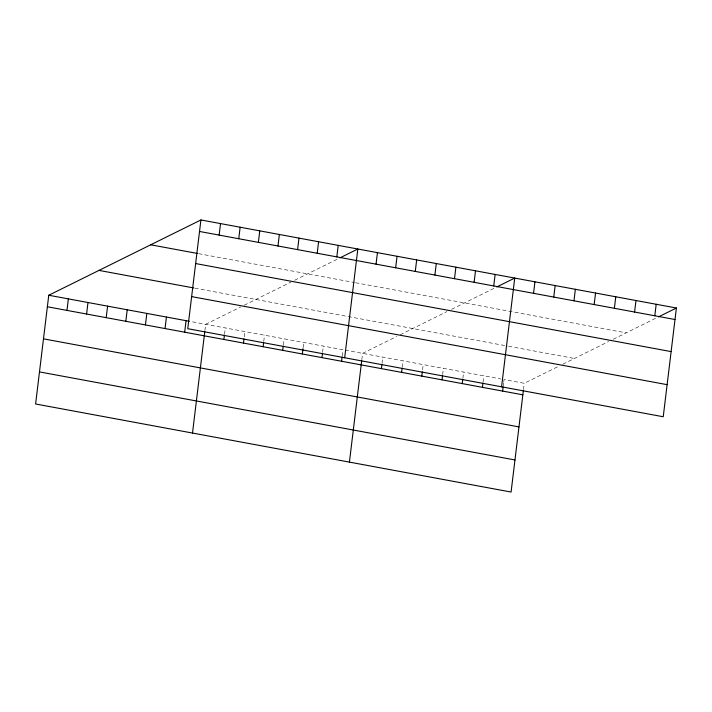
<?xml version="1.0" encoding="UTF-8"?>
<svg xmlns="http://www.w3.org/2000/svg" width="712" height="712" viewBox="0 0 712 712"><rect width="100%" height="100%" fill="white"/><g stroke="black" fill="none" stroke-linecap="round" stroke-linejoin="round"><path stroke-width="0.53" stroke-dasharray="3.56 2.67" d="M204.905 330.591L205.67 324.307L240.638 307.005M224.52 334.222L225.286 327.938M244.261 336.803L244.892 331.57M263.752 341.484L264.508 335.21M283.367 345.115L284.124 338.841M303.107 347.705L303.739 342.472M322.589 352.378L323.355 346.103M342.205 356.018L342.962 349.734L190.415 321.486M361.821 359.649L362.577 353.366L396.646 336.509M382.024 363.387L382.789 357.113M402.236 367.134L402.992 360.851M422.572 369.831L423.204 364.597M442.65 374.619L443.407 368.335M462.862 378.357L463.619 372.082M483.065 382.104L483.831 375.82M503.277 385.842L503.651 382.7M503.784 381.659L504.034 379.567L524.246 383.305L559.214 366.004M523.48 389.589L524.246 383.305M244.225 305.226L290.986 282.085M294.679 280.261L338.102 258.776M400.233 334.729L446.967 311.607M451.586 309.32L495.908 287.39M562.8 364.224L608.635 341.546M613.255 339.259L656.678 317.774M198.648 253.677L354.469 282.539M355.555 282.735L626.186 332.86M194.857 288.164L507.451 346.05M508.51 346.246L574.451 358.456M345.142 350.135L500.848 378.971"/><path stroke-width="1.07" d="M200.917 219.955L187.754 328.695L663.237 416.751L676.4 308.011L200.917 219.955L48.763 295.249L35.6 403.989L511.082 492.045L523.356 390.63M66.981 310.396L68.37 298.88M86.597 314.028L87.985 302.511M106.204 317.659L107.601 306.142M125.819 321.29L127.217 309.782M145.435 324.921L146.823 313.413M165.05 328.552L166.439 317.045M184.666 332.192L186.055 320.676M192.507 433.047L204.78 331.632M219.136 235.102L220.533 223.586M223.888 339.455L224.396 335.263M238.751 238.734L240.14 227.217M243.504 343.086L244.011 338.903M258.367 242.365L259.755 230.848M263.12 346.717L263.627 342.534M277.974 245.996L279.371 234.479M282.726 350.349L283.234 346.166M297.589 249.627L298.987 238.12M302.342 353.98L302.974 348.747M317.205 253.258L318.602 241.751M321.957 357.611L322.465 353.428M336.82 256.89L338.209 245.382M341.573 361.251L342.08 357.059M344.67 357.753L357.825 249.013L339.891 257.886M349.423 462.106L361.696 360.69M376.043 264.161L377.44 252.644M381.392 368.62L381.899 364.437M395.658 267.792L397.056 256.275M401.604 372.367L402.111 368.175M415.274 271.423L416.671 259.907M421.807 376.105L422.314 371.922M434.89 275.055L436.278 263.538M442.018 379.852L442.526 375.66M454.505 278.686L455.894 267.178M474.112 282.317L475.509 270.809M462.222 383.59L462.729 379.407M493.728 285.948L495.125 274.44M482.433 387.337L482.941 383.145M501.577 386.812L514.731 278.072L496.807 286.945M502.645 391.075L503.144 386.892M533.546 293.326L534.943 281.81M553.758 297.064L555.155 285.557M573.97 300.811L575.358 289.295M594.173 304.549L595.57 293.041M614.385 308.296L615.773 296.779M634.588 312.034L635.985 300.526M654.8 315.781L656.188 304.264M658.466 316.885L676.4 308.011M199.52 231.462L675.003 319.519M150.704 244.803L197.562 253.481M195.64 263.556L671.122 351.603M98.968 270.4L193.771 287.959M191.644 296.61L667.126 384.667M48.763 295.249L189.321 321.281M47.366 306.765L522.848 394.822M43.485 338.85L518.968 426.906M39.48 371.904L514.963 459.961"/></g></svg>
